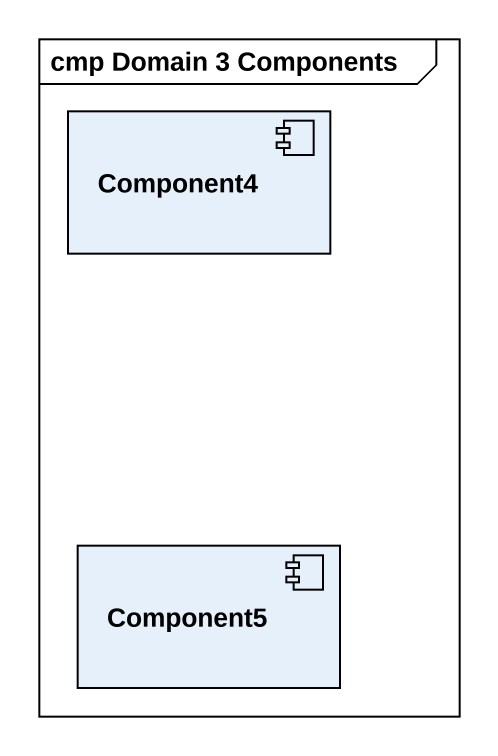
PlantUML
@startuml
mainframe cmp Domain 3 Components
component Component4
component Component5
@enduml
